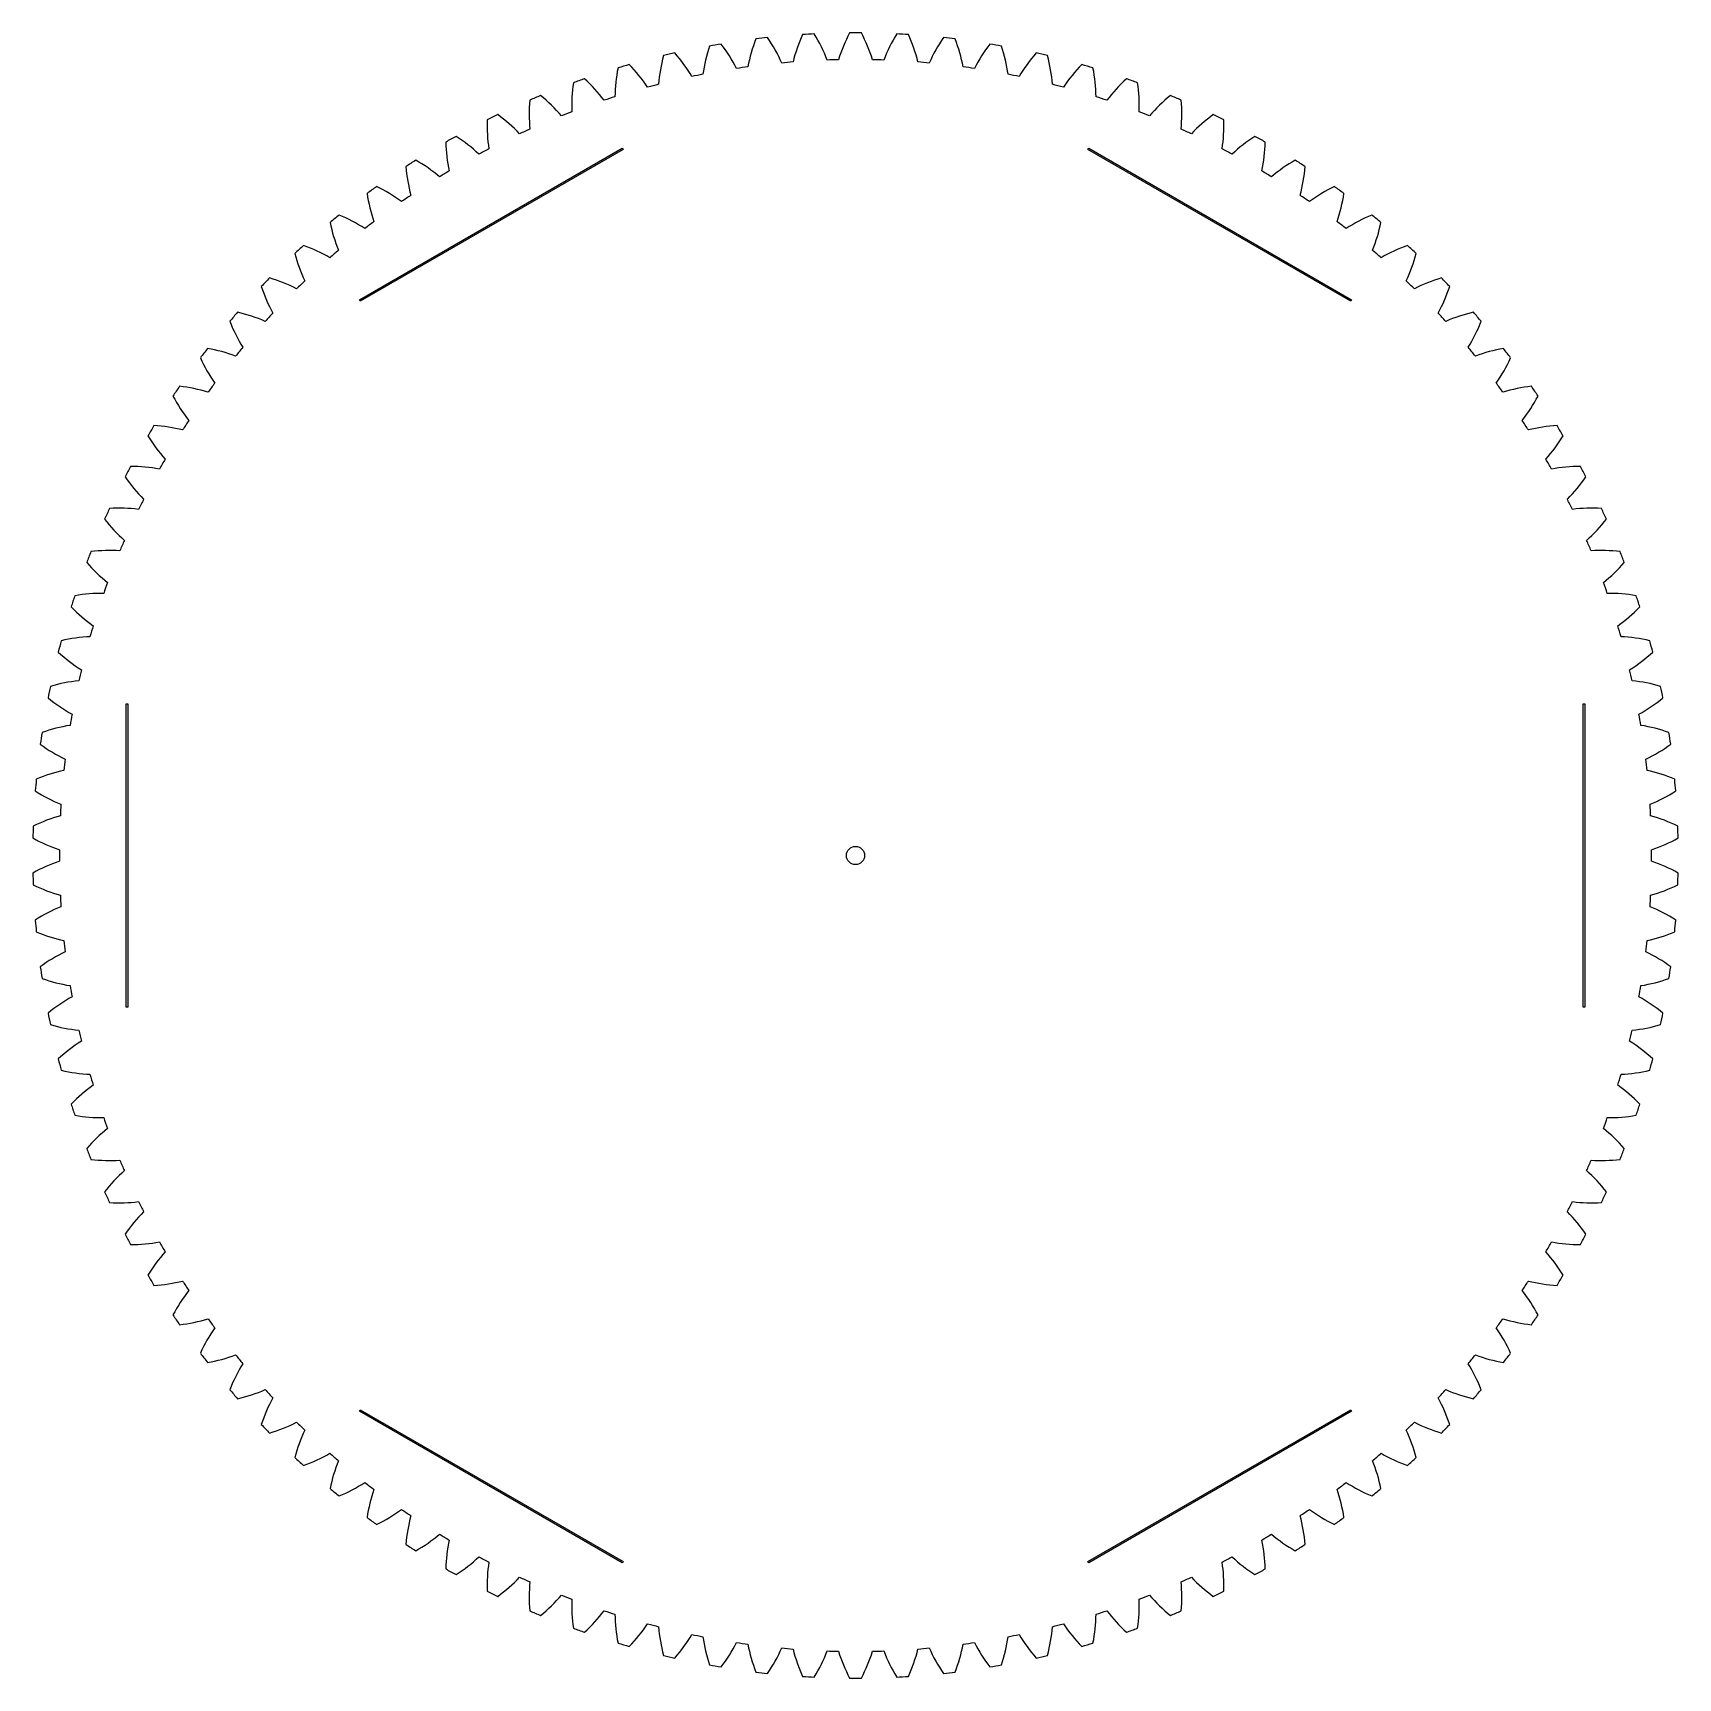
# Model space of a CAD drawing. Header units: inches. Extents: x -5.3 to 5.3, y -5.3 to 5.3.
import ezdxf

# ---------------------------------------------------------------- set-up
doc = ezdxf.new("R2010")
doc.units = ezdxf.units.IN
doc.header["$MEASUREMENT"] = 0

msp = doc.modelspace()

# ---------------------------------------------------------------- linework, layer by layer
msp.add_lwpolyline([(-0.267, -5.329, 0.047548), (-0.184, -5.159, 0.00357), (-0.111, -5.161, 0.047548), (-0.038, -5.335, 0.00357), (0.038, -5.335, 0.047548), (0.111, -5.161, 0.00357), (0.184, -5.159, 0.047548), (0.267, -5.329, 0.00357), (0.343, -5.324, 0.047548), (0.405, -5.147, 0.00357), (0.478, -5.14, 0.047548), (0.57, -5.305, 0.00357), (0.646, -5.296, 0.047548), (0.698, -5.115, 0.00357), (0.771, -5.105, 0.047548), (0.872, -5.263, 0.00357), (0.947, -5.25, 0.047548), (0.989, -5.067, 0.00357), (1.061, -5.052, 0.047548), (1.171, -5.205, 0.00357), (1.245, -5.188, 0.047548), (1.277, -5.002, 0.00357), (1.348, -4.983, 0.047548), (1.467, -5.13, 0.00357), (1.54, -5.108, 0.047548), (1.56, -4.921, 0.00357), (1.63, -4.898, 0.047548), (1.757, -5.038, 0.00357), (1.829, -5.012, 0.047548), (1.839, -4.824, 0.00357), (1.907, -4.797, 0.047548), (2.042, -4.929, 0.00357), (2.112, -4.899, 0.047548), (2.111, -4.711, 0.00357), (2.178, -4.681, 0.047548), (2.32, -4.805, 0.00357), (2.388, -4.771, 0.047548), (2.377, -4.583, 0.00357), (2.442, -4.549, 0.047548), (2.59, -4.664, 0.00357), (2.657, -4.627, 0.047548), (2.634, -4.44, 0.00357), (2.697, -4.402, 0.047548), (2.852, -4.509, 0.00357), (2.916, -4.468, 0.047548), (2.883, -4.282, 0.00357), (2.944, -4.241, 0.047548), (3.105, -4.339, 0.00357), (3.167, -4.294, 0.047548), (3.123, -4.111, 0.00357), (3.182, -4.066, 0.047548), (3.348, -4.154, 0.00357), (3.407, -4.106, 0.047548), (3.353, -3.926, 0.00357), (3.408, -3.877, 0.047548), (3.579, -3.956, 0.00357), (3.636, -3.905, 0.047548), (3.571, -3.728, 0.00357), (3.624, -3.676, 0.047548), (3.799, -3.746, 0.00357), (3.853, -3.691, 0.047548), (3.778, -3.518, 0.00357), (3.828, -3.464, 0.047548), (4.007, -3.523, 0.00357), (4.057, -3.465, 0.047548), (3.973, -3.296, 0.00357), (4.02, -3.239, 0.047548), (4.202, -3.288, 0.00357), (4.248, -3.228, 0.047548), (4.155, -3.064, 0.00357), (4.198, -3.005, 0.047548), (4.383, -3.043, 0.00357), (4.426, -2.98, 0.047548), (4.323, -2.822, 0.00357), (4.363, -2.76, 0.047548), (4.549, -2.788, 0.00357), (4.588, -2.722, 0.047548), (4.477, -2.571, 0.00357), (4.513, -2.506, 0.047548), (4.701, -2.523, 0.00357), (4.736, -2.456, 0.047548), (4.616, -2.311, 0.00357), (4.649, -2.245, 0.047548), (4.837, -2.251, 0.00357), (4.869, -2.182, 0.047548), (4.741, -2.044, 0.00357), (4.77, -1.976, 0.047548), (4.958, -1.971, 0.00357), (4.985, -1.9, 0.047548), (4.85, -1.77, 0.00357), (4.875, -1.7, 0.047548), (5.062, -1.685, 0.00357), (5.086, -1.612, 0.047548), (4.943, -1.49, 0.00357), (4.964, -1.419, 0.047548), (5.15, -1.393, 0.00357), (5.17, -1.319, 0.047548), (5.02, -1.205, 0.00357), (5.037, -1.133, 0.047548), (5.221, -1.097, 0.00357), (5.236, -1.022, 0.047548), (5.08, -0.917, 0.00357), (5.093, -0.844, 0.047548), (5.275, -0.797, 0.00357), (5.286, -0.722, 0.047548), (5.125, -0.625, 0.00357), (5.133, -0.552, 0.047548), (5.312, -0.495, 0.00357), (5.319, -0.419, 0.047548), (5.152, -0.332, 0.00357), (5.156, -0.258, 0.047548), (5.332, -0.19, 0.00357), (5.334, -0.114, 0.047548), (5.162, -0.037, 0.00357), (5.162, 0.037, 0.047548), (5.334, 0.114, 0.00357), (5.332, 0.19, 0.047548), (5.156, 0.258, 0.00357), (5.152, 0.332, 0.047548), (5.319, 0.419, 0.00357), (5.312, 0.495, 0.047548), (5.133, 0.552, 0.00357), (5.125, 0.625, 0.047548), (5.286, 0.722, 0.00357), (5.275, 0.797, 0.047548), (5.093, 0.844, 0.00357), (5.08, 0.917, 0.047548), (5.236, 1.022, 0.00357), (5.221, 1.097, 0.047548), (5.037, 1.133, 0.00357), (5.02, 1.205, 0.047548), (5.17, 1.319, 0.00357), (5.15, 1.393, 0.047548), (4.964, 1.419, 0.00357), (4.943, 1.49, 0.047548), (5.086, 1.612, 0.00357), (5.062, 1.685, 0.047548), (4.875, 1.7, 0.00357), (4.85, 1.77, 0.047548), (4.985, 1.9, 0.00357), (4.958, 1.971, 0.047548), (4.77, 1.976, 0.00357), (4.741, 2.044, 0.047548), (4.869, 2.182, 0.00357), (4.837, 2.251, 0.047548), (4.649, 2.245, 0.00357), (4.616, 2.311, 0.047548), (4.736, 2.456, 0.00357), (4.701, 2.523, 0.047548), (4.513, 2.506, 0.00357), (4.477, 2.571, 0.047548), (4.588, 2.722, 0.00357), (4.549, 2.788, 0.047548), (4.363, 2.76, 0.00357), (4.323, 2.822, 0.047548), (4.426, 2.98, 0.00357), (4.383, 3.043, 0.047548), (4.198, 3.005, 0.00357), (4.155, 3.064, 0.047548), (4.248, 3.228, 0.00357), (4.202, 3.288, 0.047548), (4.02, 3.239, 0.00357), (3.973, 3.296, 0.047548), (4.057, 3.465, 0.00357), (4.007, 3.523, 0.047548), (3.828, 3.464, 0.00357), (3.778, 3.518, 0.047548), (3.853, 3.691, 0.00357), (3.799, 3.746, 0.047548), (3.624, 3.676, 0.00357), (3.571, 3.728, 0.047548), (3.636, 3.905, 0.00357), (3.579, 3.956, 0.047548), (3.408, 3.877, 0.00357), (3.353, 3.926, 0.047548), (3.407, 4.106, 0.00357), (3.348, 4.154, 0.047548), (3.182, 4.066, 0.00357), (3.123, 4.111, 0.047548), (3.167, 4.294, 0.00357), (3.105, 4.339, 0.047548), (2.944, 4.241, 0.00357), (2.883, 4.282, 0.047548), (2.916, 4.468, 0.00357), (2.852, 4.509, 0.047548), (2.697, 4.402, 0.00357), (2.634, 4.44, 0.047548), (2.657, 4.627, 0.00357), (2.59, 4.664, 0.047548), (2.442, 4.549, 0.00357), (2.377, 4.583, 0.047548), (2.388, 4.771, 0.00357), (2.32, 4.805, 0.047548), (2.178, 4.681, 0.00357), (2.111, 4.711, 0.047548), (2.112, 4.899, 0.00357), (2.042, 4.929, 0.047548), (1.907, 4.797, 0.00357), (1.839, 4.824, 0.047548), (1.829, 5.012, 0.00357), (1.757, 5.038, 0.047548), (1.63, 4.898, 0.00357), (1.56, 4.921, 0.047548), (1.54, 5.108, 0.00357), (1.467, 5.13, 0.047548), (1.348, 4.983, 0.00357), (1.277, 5.002, 0.047548), (1.245, 5.188, 0.00357), (1.171, 5.205, 0.047548), (1.061, 5.052, 0.00357), (0.989, 5.067, 0.047548), (0.947, 5.25, 0.00357), (0.872, 5.263, 0.047548), (0.771, 5.105, 0.00357), (0.698, 5.115, 0.047548), (0.646, 5.296, 0.00357), (0.57, 5.305, 0.047548), (0.478, 5.14, 0.00357), (0.405, 5.147, 0.047548), (0.343, 5.324, 0.00357), (0.267, 5.329, 0.047548), (0.184, 5.159, 0.00357), (0.111, 5.161, 0.047548), (0.038, 5.335, 0.00357), (-0.038, 5.335, 0.047548), (-0.111, 5.161, 0.00357), (-0.184, 5.159, 0.047548), (-0.267, 5.329, 0.00357), (-0.343, 5.324, 0.047548), (-0.405, 5.147, 0.00357), (-0.478, 5.14, 0.047548), (-0.57, 5.305, 0.00357), (-0.646, 5.296, 0.047548), (-0.698, 5.115, 0.00357), (-0.771, 5.105, 0.047548), (-0.872, 5.263, 0.00357), (-0.947, 5.25, 0.047548), (-0.989, 5.067, 0.00357), (-1.061, 5.052, 0.047548), (-1.171, 5.205, 0.00357), (-1.245, 5.188, 0.047548), (-1.277, 5.002, 0.00357), (-1.348, 4.983, 0.047548), (-1.467, 5.13, 0.00357), (-1.54, 5.108, 0.047548), (-1.56, 4.921, 0.00357), (-1.63, 4.898, 0.047548), (-1.757, 5.038, 0.00357), (-1.829, 5.012, 0.047548), (-1.839, 4.824, 0.00357), (-1.907, 4.797, 0.047548), (-2.042, 4.929, 0.00357), (-2.112, 4.899, 0.047548), (-2.111, 4.711, 0.00357), (-2.178, 4.681, 0.047548), (-2.32, 4.805, 0.00357), (-2.388, 4.771, 0.047548), (-2.377, 4.583, 0.00357), (-2.442, 4.549, 0.047548), (-2.59, 4.664, 0.00357), (-2.657, 4.627, 0.047548), (-2.634, 4.44, 0.00357), (-2.697, 4.402, 0.047548), (-2.852, 4.509, 0.00357), (-2.916, 4.468, 0.047548), (-2.883, 4.282, 0.00357), (-2.944, 4.241, 0.047548), (-3.105, 4.339, 0.00357), (-3.167, 4.294, 0.047548), (-3.123, 4.111, 0.00357), (-3.182, 4.066, 0.047548), (-3.348, 4.154, 0.00357), (-3.407, 4.106, 0.047548), (-3.353, 3.926, 0.00357), (-3.408, 3.877, 0.047548), (-3.579, 3.956, 0.00357), (-3.636, 3.905, 0.047548), (-3.571, 3.728, 0.00357), (-3.624, 3.676, 0.047548), (-3.799, 3.746, 0.00357), (-3.853, 3.691, 0.047548), (-3.778, 3.518, 0.00357), (-3.828, 3.464, 0.047548), (-4.007, 3.523, 0.00357), (-4.057, 3.465, 0.047548), (-3.973, 3.296, 0.00357), (-4.02, 3.239, 0.047548), (-4.202, 3.288, 0.00357), (-4.248, 3.228, 0.047548), (-4.155, 3.064, 0.00357), (-4.198, 3.005, 0.047548), (-4.383, 3.043, 0.00357), (-4.426, 2.98, 0.047548), (-4.323, 2.822, 0.00357), (-4.363, 2.76, 0.047548), (-4.549, 2.788, 0.00357), (-4.588, 2.722, 0.047548), (-4.477, 2.571, 0.00357), (-4.513, 2.506, 0.047548), (-4.701, 2.523, 0.00357), (-4.736, 2.456, 0.047548), (-4.616, 2.311, 0.00357), (-4.649, 2.245, 0.047548), (-4.837, 2.251, 0.00357), (-4.869, 2.182, 0.047548), (-4.741, 2.044, 0.00357), (-4.77, 1.976, 0.047548), (-4.958, 1.971, 0.00357), (-4.985, 1.9, 0.047548), (-4.85, 1.77, 0.00357), (-4.875, 1.7, 0.047548), (-5.062, 1.685, 0.00357), (-5.086, 1.612, 0.047548), (-4.943, 1.49, 0.00357), (-4.964, 1.419, 0.047548), (-5.15, 1.393, 0.00357), (-5.17, 1.319, 0.047548), (-5.02, 1.205, 0.00357), (-5.037, 1.133, 0.047548), (-5.221, 1.097, 0.00357), (-5.236, 1.022, 0.047548), (-5.08, 0.917, 0.00357), (-5.093, 0.844, 0.047548), (-5.275, 0.797, 0.00357), (-5.286, 0.722, 0.047548), (-5.125, 0.625, 0.00357), (-5.133, 0.552, 0.047548), (-5.312, 0.495, 0.00357), (-5.319, 0.419, 0.047548), (-5.152, 0.332, 0.00357), (-5.156, 0.258, 0.047548), (-5.332, 0.19, 0.00357), (-5.334, 0.114, 0.047548), (-5.162, 0.037, 0.00357), (-5.162, -0.037, 0.047548), (-5.334, -0.114, 0.00357), (-5.332, -0.19, 0.047548), (-5.156, -0.258, 0.00357), (-5.152, -0.332, 0.047548), (-5.319, -0.419, 0.00357), (-5.312, -0.495, 0.047548), (-5.133, -0.552, 0.00357), (-5.125, -0.625, 0.047548), (-5.286, -0.722, 0.00357), (-5.275, -0.797, 0.047548), (-5.093, -0.844, 0.00357), (-5.08, -0.917, 0.047548), (-5.236, -1.022, 0.00357), (-5.221, -1.097, 0.047548), (-5.037, -1.133, 0.00357), (-5.02, -1.205, 0.047548), (-5.17, -1.319, 0.00357), (-5.15, -1.393, 0.047548), (-4.964, -1.419, 0.00357), (-4.943, -1.49, 0.047548), (-5.086, -1.612, 0.00357), (-5.062, -1.685, 0.047548), (-4.875, -1.7, 0.00357), (-4.85, -1.77, 0.047548), (-4.985, -1.9, 0.00357), (-4.958, -1.971, 0.047548), (-4.77, -1.976, 0.00357), (-4.741, -2.044, 0.047548), (-4.869, -2.182, 0.00357), (-4.837, -2.251, 0.047548), (-4.649, -2.245, 0.00357), (-4.616, -2.311, 0.047548), (-4.736, -2.456, 0.00357), (-4.701, -2.523, 0.047548), (-4.513, -2.506, 0.00357), (-4.477, -2.571, 0.047548), (-4.588, -2.722, 0.00357), (-4.549, -2.788, 0.047548), (-4.363, -2.76, 0.00357), (-4.323, -2.822, 0.047548), (-4.426, -2.98, 0.00357), (-4.383, -3.043, 0.047548), (-4.198, -3.005, 0.00357), (-4.155, -3.064, 0.047548), (-4.248, -3.228, 0.00357), (-4.202, -3.288, 0.047548), (-4.02, -3.239, 0.00357), (-3.973, -3.296, 0.047548), (-4.057, -3.465, 0.00357), (-4.007, -3.523, 0.047548), (-3.828, -3.464, 0.00357), (-3.778, -3.518, 0.047548), (-3.853, -3.691, 0.00357), (-3.799, -3.746, 0.047548), (-3.624, -3.676, 0.00357), (-3.571, -3.728, 0.047548), (-3.636, -3.905, 0.00357), (-3.579, -3.956, 0.047548), (-3.408, -3.877, 0.00357), (-3.353, -3.926, 0.047548), (-3.407, -4.106, 0.00357), (-3.348, -4.154, 0.047548), (-3.182, -4.066, 0.00357), (-3.123, -4.111, 0.047548), (-3.167, -4.294, 0.00357), (-3.105, -4.339, 0.047548), (-2.944, -4.241, 0.00357), (-2.883, -4.282, 0.047548), (-2.916, -4.468, 0.00357), (-2.852, -4.509, 0.047548), (-2.697, -4.402, 0.00357), (-2.634, -4.44, 0.047548), (-2.657, -4.627, 0.00357), (-2.59, -4.664, 0.047548), (-2.442, -4.549, 0.00357), (-2.377, -4.583, 0.047548), (-2.388, -4.771, 0.00357), (-2.32, -4.805, 0.047548), (-2.178, -4.681, 0.00357), (-2.111, -4.711, 0.047548), (-2.112, -4.899, 0.00357), (-2.042, -4.929, 0.047548), (-1.907, -4.797, 0.00357), (-1.839, -4.824, 0.047548), (-1.829, -5.012, 0.00357), (-1.757, -5.038, 0.047548), (-1.63, -4.898, 0.00357), (-1.56, -4.921, 0.047548), (-1.54, -5.108, 0.00357), (-1.467, -5.13, 0.047548), (-1.348, -4.983, 0.00357), (-1.277, -5.002, 0.047548), (-1.245, -5.188, 0.00357), (-1.171, -5.205, 0.047548), (-1.061, -5.052, 0.00357), (-0.989, -5.067, 0.047548), (-0.947, -5.25, 0.00357), (-0.872, -5.263, 0.047548), (-0.771, -5.105, 0.00357), (-0.698, -5.115, 0.047548), (-0.646, -5.296, 0.00357), (-0.57, -5.305, 0.047548), (-0.478, -5.14, 0.00357), (-0.405, -5.147, 0.047548), (-0.343, -5.324, 0.00357)], format="xyb", close=True)
for points in [[(-3.217, 3.604), (-1.512, 4.588), (-1.507, 4.579), (-3.212, 3.595)], [(1.512, 4.588), (3.217, 3.604), (3.212, 3.595), (1.507, 4.579)], [(-4.719, 0.984), (-4.719, -0.984), (-4.729, -0.984), (-4.729, 0.984)], [(4.729, 0.984), (4.729, -0.984), (4.719, -0.984), (4.719, 0.984)], [(-1.512, -4.588), (-3.217, -3.604), (-3.212, -3.595), (-1.507, -4.579)], [(3.217, -3.604), (1.512, -4.588), (1.507, -4.579), (3.212, -3.595)]]:
    msp.add_lwpolyline(points, close=True)
msp.add_circle((0, 0), 0.0591)

doc.saveas('drawing.dxf')
